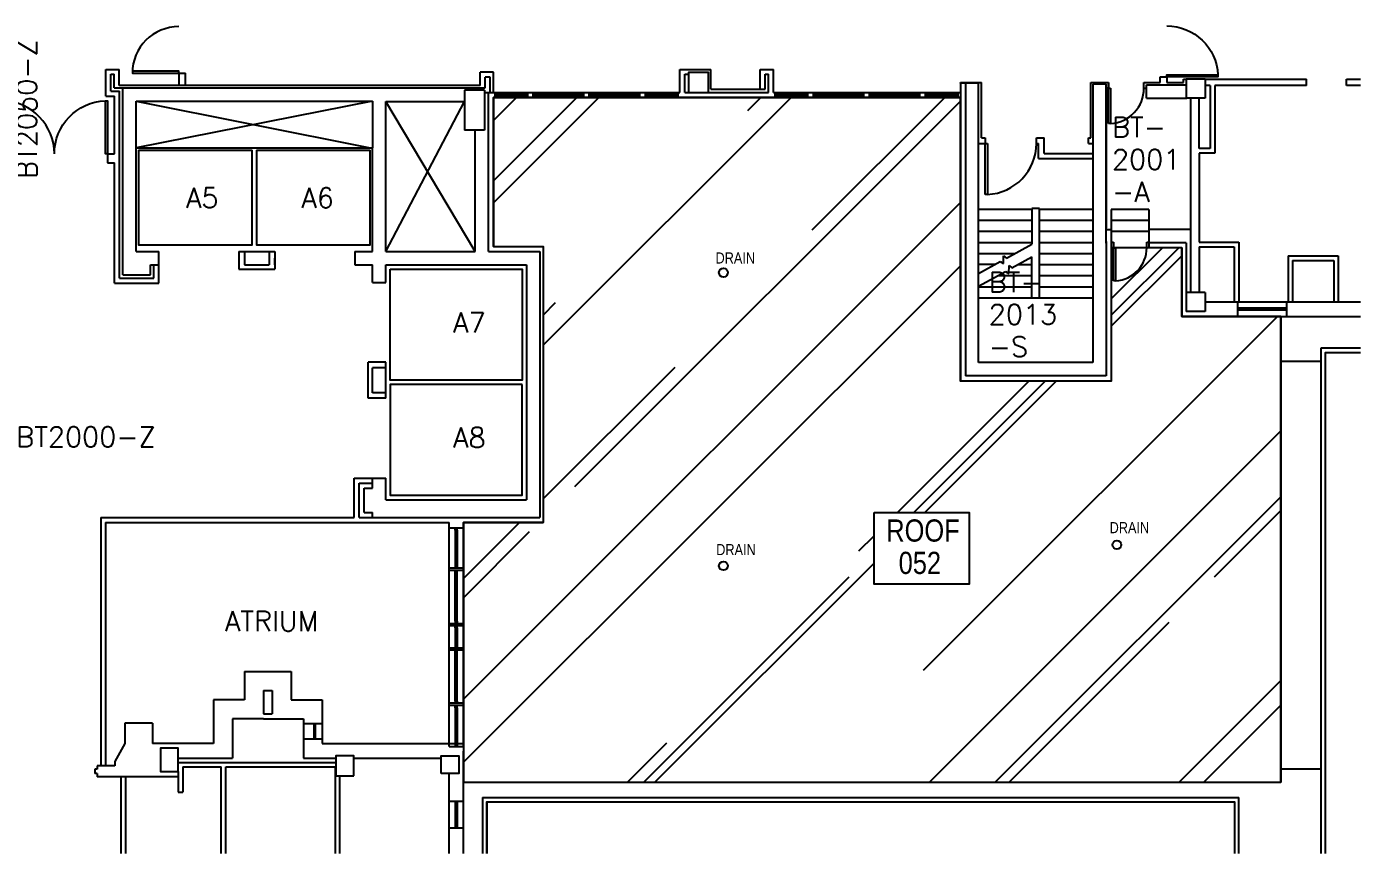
# Model space of a CAD drawing. Extents: x 2988 to 7122, y 18116 to 20102.
# Drawn here: x 4992 to 6194, y 18116 to 18862 of the extents above; entities that cross this region are included whole.
import ezdxf
from ezdxf.enums import TextEntityAlignment as Align

# ---------------------------------------------------------------- set-up
doc = ezdxf.new("R2010")
doc.units = 0
doc.header["$LTSCALE"] = 48
doc.header["$MEASUREMENT"] = 0
doc.layers.get('0').update_dxf_attribs({"linetype": 'CONTINUOUS'})
for name, color, linetype in [('ARDOOR', 7, 'CONTINUOUS'), ('ARROOMNO', 4, 'CONTINUOUS'), ('ARWALL', 7, 'CONTINUOUS'), ('COL', 14, 'CONTINUOUS'), ('EXROOF', 9, 'CONTINUOUS'), ('EXROOF_TEXT', 134, 'CONTINUOUS'), ('EXWALL', 8, 'CONTINUOUS'), ('EXWINDOW', 8, 'CONTINUOUS'), ('TXT', 4, 'CONTINUOUS')]:
    doc.layers.add(name, color=color, linetype=linetype)
doc.styles.add('ARIAL_NARROW', font='ARIALN.TTF', dxfattribs={"height": 17})
doc.styles.add('ROMANS', font='romans.shx', dxfattribs={"height": 18})

# ---------------------------------------------------------------- blocks, each defined once
blk = doc.blocks.new('COL2')
for p, q in [((-0.5, -0.5), (-0.5, 0.5)), ((-0.5, 0.5), (0.5, 0.5)), ((0.5, -0.5), (0.5, 0.5)), ((-0.5, -0.5), (0.5, -0.5))]:
    blk.add_line(p, q)
blk = doc.blocks.new('A$C08421CA5')
at = {"layer": 'ARDOOR', "flags": 128}
blk.add_lwpolyline([(42, 0), (42, 1.7), (0, 1.7), (0, 0)], close=True, dxfattribs=at)
at = {"layer": 'ARDOOR'}
blk.add_arc((42, 0), 42, 90, 180, dxfattribs=at)
blk = doc.blocks.new('A$C07827E4B')
at = {"layer": 'ARDOOR'}
for p, q in [((0, 0), (0, 46)), ((0, 46), (2, 46)), ((2, 46), (2, 0)), ((2, 46), (2, 0)), ((2, 0), (0, 0))]:
    blk.add_line(p, q, dxfattribs=at)
blk.add_arc((0, 46), 46, 272.4919, 0.0542, dxfattribs=at)
blk = doc.blocks.new('A$C257E382D')
at = {"layer": 'ARDOOR'}
for p, q in [((0, 0), (0, 30)), ((0, 30), (2, 30)), ((2, 30), (2, 0)), ((2, 0), (0, 0))]:
    blk.add_line(p, q, dxfattribs=at)
blk.add_arc((0, 29.9), 30, 273.8224, 0.1275, dxfattribs=at)
blk = doc.blocks.new('A$C267E6AE1')
at = {"layer": 'ARDOOR'}
for p, q in [((0, 0), (0, 32)), ((0, 32), (2, 32)), ((2, 32), (2, 0)), ((2, 32), (2, 0)), ((2, 0), (0, 0))]:
    blk.add_line(p, q, dxfattribs=at)
blk.add_arc((0, 31.9), 32, 273.5832, 0.112, dxfattribs=at)

msp = doc.modelspace()

# ---------------------------------------------------------------- hatches: boundary and pattern name
at = {"layer": 'EXROOF'}
h = msp.add_hatch(dxfattribs=at)
h.set_pattern_fill('AR-RROOF', color=256, scale=175, angle=45, style=0)
edge = h.paths.add_edge_path(flags=16)
edge.add_arc((5974.6, 18394.1), 4, 0, 360)
h.paths.add_polyline_path([(5755.7, 18423.4), (5841.5, 18423.4), (5841.5, 18358.6), (5755.7, 18358.6)], flags=16)
edge = h.paths.add_edge_path(flags=16)
edge.add_arc((5619.9, 18375.1), 4, 0, 360)
edge = h.paths.add_edge_path(flags=16)
edge.add_arc((5619.9, 18639.7), 4, 0, 360)
h.paths.add_polyline_path([(5385.5, 18212.2), (5385.5, 18180), (6122.5, 18180), (6122.5, 18559.7), (6122.5, 18600.2), (6033.1, 18600.2), (6033.1, 18662.2), (5969.5, 18662.2), (5969.5, 18541.7), (5833.5, 18541.7), (5833.5, 18797.7), (5412.5, 18797.7), (5412.5, 18663.3), (5457.3, 18663.3), (5457.3, 18414.3), (5385.5, 18414.3), (5385.5, 18214.7)])
edge = h.paths.add_edge_path(flags=17)
edge.add_line((5969.5, 18667.2), (5971.5, 18667.2))
edge.add_line((5971.5, 18667.2), (5971.5, 18662.2))
edge.add_line((5971.5, 18662.2), (5969.5, 18662.2))
edge.add_line((5969.5, 18662.2), (5973.5, 18662.2))
edge.add_line((5973.5, 18662.2), (5973.5, 18632.2))
edge.add_line((5973.5, 18632.2), (5971.5, 18632.2))
edge.add_line((5971.5, 18632.2), (5971.5, 18662.2))
edge.add_line((5971.5, 18662.2), (5973.5, 18662.2))
edge.add_line((5973.5, 18662.2), (5973.5, 18632.2))
edge.add_arc((5971.5, 18662.1), 30, 273.8224, 360.1275)
edge.add_line((6001.5, 18662.2), (6003.5, 18662.2))
edge.add_line((6003.5, 18662.2), (6001.5, 18662.2))
edge.add_line((6001.5, 18662.2), (6001.5, 18667.2))
edge.add_line((6001.5, 18667.2), (6003.5, 18667.2))
h.paths.add_polyline_path([(5965.6, 18402.1), (6006.2, 18402.1), (6006.2, 18417.1), (5965.6, 18417.1)], flags=24)
h.paths.add_polyline_path([(5610.9, 18382.3), (5651.5, 18382.3), (5651.5, 18397.3), (5610.9, 18397.3)], flags=24)
h.paths.add_polyline_path([(5610.3, 18645.4), (5651, 18645.4), (5651, 18660.4), (5610.3, 18660.4)], flags=24)

# ---------------------------------------------------------------- linework, layer by layer
at = {"layer": 'ARDOOR', "flags": 128}
for points in [[(6019.7, 18862.2, -0.401544), (6065.7, 18818.2), (6065.7, 18818.2), (6065.7, 18816.2), (6019.7, 18816.2), (6019.7, 18818.2), (6065.7, 18818.2)], [(5016.7, 18746.8, 0.402069), (4970.7, 18794.8), (4970.7, 18794.8), (4968.7, 18794.8), (4968.7, 18746.8), (4970.7, 18746.8), (4970.7, 18794.8)], [(5016.7, 18746.8, -0.402069), (5062.7, 18794.8), (5062.7, 18794.8), (5064.7, 18794.8), (5064.7, 18746.8), (5062.7, 18746.8), (5062.7, 18794.8)]]:
    msp.add_lwpolyline(points, format="xyb", dxfattribs=at)
at = {"layer": 'ARWALL', "linetype": 'CONTINUOUS'}
for p, q in [((5063, 18823.1), (5075, 18823.1)), ((5063, 18798.8), (5063, 18823.1)), ((5067.5, 18818.6), (5070.5, 18818.6)), ((5067.5, 18803.3), (5067.5, 18818.6)), ((5070.5, 18806.3), (5070.5, 18818.6)), ((5075, 18808.5), (5075, 18823.1)), ((5129, 18819.6), (5129, 18808.5)), ((5135, 18808.5), (5135, 18819.6)), ((5400.5, 18808.5), (5400.5, 18820.5)), ((5412.5, 18820.5), (5400.5, 18820.5)), ((5412.5, 18802.2), (5412.5, 18820.5)), ((5580.5, 18823.1), (5608.5, 18823.1)), ((5580.5, 18802.2), (5580.5, 18823.1)), ((5585, 18802.2), (5585, 18818.6)), ((5585, 18818.6), (5588.5, 18818.6)), ((5608.5, 18805.2), (5608.5, 18823.1)), ((5653, 18805.2), (5653, 18823.1)), ((5653, 18823.1), (5665, 18823.1)), ((5657.5, 18818.6), (5660.5, 18818.6)), ((5657.5, 18805.2), (5657.5, 18818.6)), ((5660.5, 18802.2), (5660.5, 18818.6)), ((5665, 18802.2), (5665, 18823.1)), ((5070.5, 18806.3), (5078.5, 18806.3)), ((5400.5, 18808.5), (5075, 18808.5)), ((5405, 18806.3), (5405, 18816)), ((5409.5, 18816), (5405, 18816)), ((5409.5, 18802.2), (5409.5, 18816)), ((5608.5, 18805.2), (5657.5, 18805.2)), ((5833.5, 18811.2), (5852.5, 18811.2)), ((5833.5, 18810.7), (5833.5, 18811.2)), ((5852.5, 18761.2), (5852.5, 18811.2)), ((5951, 18811.2), (5967, 18811.2)), ((5951, 18761.2), (5951, 18811.2)), ((5999, 18811.2), (6013.7, 18811.2)), ((6013.7, 18811.2), (6013.7, 18816.2)), ((6013.7, 18816.2), (6019.7, 18816.2)), ((6019.7, 18816.2), (6019.7, 18811.2)), ((6019.7, 18811.2), (6034.7, 18811.2)), ((6034.7, 18814.2), (6037.2, 18814.2)), ((6034.7, 18811.2), (6034.7, 18814.2)), ((6035.1, 18814.2), (6037.6, 18814.2)), ((6054.2, 18814.2), (6145.7, 18814.2)), ((6058.8, 18808.5), (6054.2, 18808.5)), ((6058.8, 18808.5), (6054.6, 18808.5)), ((6058.8, 18808.5), (6058.8, 18751.6)), ((6062.8, 18808.5), (6062.8, 18747.6)), ((6145.7, 18808.5), (6062.8, 18808.5)), ((6145.7, 18808.5), (6145.7, 18814.2)), ((6181.7, 18808.5), (6181.7, 18814.2)), ((6181.7, 18814.2), (6194.1, 18814.2)), ((6194.1, 18808.5), (6181.7, 18808.5)), ((5063, 18798.8), (5071, 18798.8)), ((5067.5, 18803.3), (5075.5, 18803.3)), ((5071, 18746.8), (5071, 18798.8)), ((5075.5, 18634.8), (5075.5, 18803.3)), ((6048.8, 18751.6), (6048.8, 18797.2)), ((5852.5, 18761.2), (5854, 18761.2)), ((5854, 18761.2), (5856, 18761.2)), ((5856, 18761.2), (5856, 18756.2)), ((5902, 18756.2), (5902, 18761.2)), ((5902, 18761.2), (5904, 18761.2)), ((5904, 18761.2), (5909, 18761.2)), ((5909, 18747.2), (5909, 18761.2)), ((5949, 18756.2), (5949, 18761.2)), ((5949, 18761.2), (5951, 18761.2)), ((5064.7, 18746.8), (5071, 18746.8)), ((5064.7, 18746.8), (5064.7, 18738.8)), ((5064.7, 18746.8), (5071, 18746.8)), ((5064.7, 18746.8), (5064.7, 18738.8)), ((5850, 18756.2), (5856, 18756.2)), ((5902, 18756.2), (5904, 18756.2)), ((5904, 18742.7), (5904, 18756.2)), ((5909, 18747.2), (5953, 18747.2)), ((5949, 18756.2), (5953, 18756.2)), ((6058.8, 18751.6), (6048.8, 18751.6)), ((6048.8, 18747.6), (6048.8, 18667.1)), ((6062.8, 18747.6), (6048.8, 18747.6)), ((5064.7, 18738.8), (5071, 18738.8)), ((5064.7, 18738.8), (5071, 18738.8)), ((5071, 18630.3), (5071, 18738.8)), ((5904, 18742.7), (5953, 18742.7)), ((6048.8, 18667.1), (6084.5, 18667.1)), ((6048.8, 18663.1), (6048.8, 18621.7)), ((6048.8, 18663.1), (6080.5, 18663.1)), ((6080.5, 18663.1), (6080.5, 18613.2)), ((6084.5, 18667.1), (6084.5, 18613.2)), ((5183, 18658.8), (5183, 18642.8)), ((5183, 18658.8), (5188, 18658.8)), ((5210.5, 18658.8), (5215.5, 18658.8)), ((5215.5, 18658.8), (5215.5, 18642.8)), ((5215.5, 18646.8), (5215.5, 18652.8)), ((6129, 18654.7), (6129, 18613.2)), ((6129, 18654.7), (6174.2, 18654.7)), ((6133, 18650.7), (6133, 18613.2)), ((6133, 18650.7), (6170.2, 18650.7)), ((6170.2, 18650.7), (6170.2, 18613.2)), ((6174.2, 18654.7), (6174.2, 18613.2)), ((5106.5, 18634.8), (5106.5, 18646.8)), ((5111, 18630.3), (5111, 18646.8)), ((5183, 18642.8), (5215.5, 18642.8)), ((5071, 18630.3), (5111, 18630.3)), ((5075.5, 18634.8), (5106.5, 18634.8)), ((5299.5, 18526.3), (5299.5, 18558.8)), ((5315.5, 18558.8), (5299.5, 18558.8)), ((5315.5, 18553.8), (5315.5, 18558.8)), ((5315.5, 18526.3), (5315.5, 18531.3)), ((5315.5, 18526.3), (5299.5, 18526.3)), ((5287, 18454.3), (5303.5, 18454.3)), ((5287, 18418.8), (5287, 18454.3)), ((5291.5, 18449.8), (5303.5, 18449.8)), ((5291.5, 18418.8), (5291.5, 18449.8)), ((5058.7, 18418.8), (5287, 18418.8)), ((5058.7, 18418.8), (5058.7, 18194.7)), ((5062.7, 18414.3), (5372.5, 18414.3)), ((5062.7, 18414.3), (5062.7, 18194.7)), ((5291.5, 18418.8), (5303.5, 18418.8)), ((5128.4, 18197.7), (5270.6, 18197.7)), ((5132.4, 18193.7), (5132.4, 18171)), ((5132.4, 18193.7), (5167.2, 18193.7)), ((5167.2, 18115.7), (5167.2, 18193.7)), ((5171.2, 18193.7), (5270.6, 18193.7)), ((5171.2, 18115.7), (5171.2, 18193.7)), ((5270.2, 18115.7), (5270.2, 18193.7)), ((5076.7, 18184.7), (5076.7, 18115.7)), ((5080.7, 18184.7), (5080.7, 18115.7)), ((5128.4, 18184.7), (5128.4, 18171)), ((5274.2, 18115.7), (5274.2, 18185.7)), ((5128.4, 18171), (5132.4, 18171))]:
    msp.add_line(p, q, dxfattribs=at)
at = {"layer": 'ARWALL'}
for p, q in [((5129, 18819.6), (5135, 18819.6)), ((5967, 18806.2), (5965, 18806.2)), ((5967, 18811.2), (5967, 18806.2)), ((5999, 18806.2), (5999, 18811.2)), ((5999, 18806.2), (6001.3, 18806.2)), ((5969.5, 18667.2), (5971.5, 18667.2)), ((5971.5, 18662.2), (5969.5, 18662.2)), ((5971.5, 18667.2), (5971.5, 18662.2)), ((6001.5, 18662.2), (6001.5, 18667.2)), ((6001.5, 18667.2), (6003.5, 18667.2)), ((6003.5, 18662.2), (6001.5, 18662.2))]:
    msp.add_line(p, q, dxfattribs=at)
at = {"layer": 'COL', "linetype": 'CONTINUOUS'}
msp.add_lwpolyline([(5606.5, 18802.2), (5606.5, 18820.2), (5588.5, 18820.2), (5588.5, 18802.2), (5606.5, 18802.2)], dxfattribs=at)
at = {"layer": 'COL'}
for points in [[(5128.4, 18189.7), (5128.4, 18210.7), (5112.4, 18210.7), (5112.4, 18189.7)], [(5128.4, 18189.7), (5128.4, 18210.7), (5112.4, 18210.7), (5112.4, 18189.7)], [(5128.4, 18189.7), (5128.4, 18210.7), (5112.4, 18210.7), (5112.4, 18189.7)], [(5286.6, 18185.7), (5286.6, 18203.7), (5270.6, 18203.7), (5270.6, 18185.7)], [(5365.3, 18187.7), (5365.3, 18203.7), (5381.3, 18203.7), (5381.3, 18187.7)]]:
    msp.add_lwpolyline(points, close=True, dxfattribs=at)
at = {"layer": 'EXROOF'}
msp.add_lwpolyline([(5385.5, 18212.2), (5385.5, 18180), (6122.5, 18180), (6122.5, 18180), (6122.5, 18559.7), (6122.5, 18600.2), (6033.1, 18600.2), (6033.1, 18662.2), (5969.5, 18662.2), (5969.5, 18541.7), (5833.5, 18541.7), (5833.5, 18797.7), (5412.5, 18797.7), (5412.5, 18663.3), (5457.3, 18663.3), (5457.3, 18414.3), (5385.5, 18414.3), (5385.5, 18214.7), (5385.5, 18212.2)], dxfattribs=at)
for centre in [(5619.9, 18639.7), (5974.6, 18394.1), (5619.9, 18375.1)]:
    msp.add_circle(centre, 4, dxfattribs=at)
at = {"layer": 'EXROOF_TEXT'}
msp.add_lwpolyline([(5755.7, 18423.4), (5841.5, 18423.4), (5841.5, 18358.6), (5755.7, 18358.6)], close=True, dxfattribs=at)
at = {"layer": 'EXWALL'}
for p, q in [((5078.5, 18806.3), (5405, 18806.3)), ((5078.5, 18637.8), (5078.5, 18806.3)), ((5833.5, 18810.7), (5833.5, 18541.7)), ((5838, 18810.7), (5838, 18546.7)), ((5850, 18558.7), (5850, 18810.7)), ((5953, 18809.7), (5953, 18558.7)), ((5965, 18809.7), (5965, 18679.7)), ((5965, 18666.2), (5965, 18809.2)), ((6001.3, 18797.2), (6001.3, 18809.2)), ((6001.3, 18809.2), (6037.2, 18809.2)), ((5090.5, 18794.3), (5301.5, 18752.3)), ((5303.5, 18794.3), (5090.5, 18752.3)), ((5090.5, 18794.3), (5303.5, 18794.3)), ((5303.5, 18794.3), (5303.5, 18752.3)), ((5396, 18658.8), (5315.5, 18794.1)), ((5315.5, 18794.1), (5386.5, 18794.1)), ((5315.5, 18658.8), (5386.5, 18794.1)), ((5315.5, 18658.8), (5315.5, 18794.1)), ((5404.5, 18802.2), (5580.5, 18802.2)), ((5408, 18658.8), (5408, 18802.2)), ((5412.5, 18797.7), (5833, 18797.7)), ((5412.5, 18663.3), (5412.5, 18797.7)), ((5585, 18802.2), (5588.5, 18802.2)), ((5606.5, 18802.2), (5660.5, 18802.2)), ((5665, 18802.2), (5833.5, 18802.2)), ((6001.3, 18797.2), (6037.6, 18797.2)), ((6041.1, 18797.2), (6041.1, 18621.7)), ((5396, 18658.8), (5396, 18768.3)), ((5090.5, 18752.3), (5303.5, 18752.3)), ((5092.5, 18750.3), (5195, 18750.3)), ((5199, 18750.3), (5301.5, 18750.3)), ((5303.5, 18658.8), (5303.5, 18752.3)), ((5850, 18697), (5898, 18697)), ((5905, 18697.5), (5898, 18697.5)), ((5898, 18697.5), (5898, 18665.5)), ((5905, 18616.5), (5905, 18697.5)), ((5905, 18697), (5953, 18697)), ((5850, 18687), (5898, 18687)), ((5905, 18687), (5953, 18687)), ((5850, 18677), (5898, 18677)), ((5905, 18677), (5953, 18677)), ((5965, 18678.7), (5969.5, 18678.7)), ((5090.5, 18658.8), (5090.5, 18664.8)), ((5303.5, 18658.8), (5303.5, 18664.8)), ((5412.5, 18663.3), (5457.3, 18663.3)), ((5457.3, 18663.3), (5457.3, 18414.3)), ((5850, 18667), (5898, 18667)), ((5875, 18652.7), (5898, 18665.5)), ((5905, 18667), (5953, 18667)), ((5965, 18667.7), (5965, 18546.7)), ((5969.5, 18662.2), (5969.5, 18541.7)), ((5090.5, 18658.8), (5111, 18658.8)), ((5090.5, 18658.8), (5111, 18658.8)), ((5111, 18646.8), (5111, 18658.8)), ((5188, 18658.8), (5188, 18646.8)), ((5188, 18658.8), (5210.5, 18658.8)), ((5210.5, 18658.8), (5210.5, 18646.8)), ((5287.5, 18658.8), (5303.5, 18658.8)), ((5287.5, 18658.8), (5287.5, 18646.8)), ((5287.5, 18658.8), (5303.5, 18658.8)), ((5315.5, 18658.8), (5396, 18658.8)), ((5408, 18658.8), (5454.5, 18658.8)), ((5454.5, 18658.8), (5454.5, 18418.8)), ((5850, 18657), (5882.6, 18657)), ((5850, 18638.8), (5869.3, 18649.6)), ((5869.3, 18649.6), (5872.4, 18647.8)), ((5872.4, 18647.8), (5872.5, 18654.7)), ((5872.5, 18654.7), (5875, 18652.7)), ((5879.8, 18644), (5898, 18654)), ((5898, 18616.5), (5898, 18654)), ((5905, 18657), (5953, 18657)), ((5078.5, 18637.8), (5103.5, 18637.8)), ((5103.5, 18637.8), (5103.5, 18646.8)), ((5103.5, 18646.8), (5111, 18646.8)), ((5188, 18646.8), (5210.5, 18646.8)), ((5287.5, 18646.8), (5303.5, 18646.8)), ((5303.5, 18630.8), (5303.5, 18646.8)), ((5315.5, 18630.8), (5315.5, 18646.8)), ((5315.5, 18646.8), (5442.5, 18646.8)), ((5315.5, 18630.8), (5315.5, 18646.8)), ((5442.5, 18646.8), (5442.5, 18434.8)), ((5864.6, 18647), (5850, 18647)), ((5850, 18627.4), (5874.2, 18640.8)), ((5867.2, 18637), (5898, 18637)), ((5874.2, 18640.8), (5877.3, 18639)), ((5877.3, 18639), (5877.4, 18646)), ((5877.4, 18646), (5879.8, 18644)), ((5885.2, 18647), (5898, 18647)), ((5905, 18647), (5953, 18647)), ((5905, 18637), (5953, 18637)), ((5303.5, 18630.8), (5315.5, 18630.8)), ((5850, 18627), (5898, 18627)), ((5905, 18627), (5953, 18627)), ((5850, 18617), (5898, 18617)), ((5905, 18616.5), (5898, 18616.5)), ((5905, 18617), (5953, 18617)), ((6054.2, 18613.2), (6194.1, 18613.2)), ((6054.6, 18613.2), (6154, 18613.2)), ((6033.1, 18600.2), (6194.1, 18600.2)), ((6122.5, 18600.2), (6122.5, 18180)), ((6158.7, 18115.7), (6158.7, 18571.7)), ((6158.7, 18571.7), (6194.1, 18571.7)), ((6162.7, 18115.7), (6162.7, 18567.7)), ((6162.7, 18567.7), (6194.1, 18567.7)), ((5315.5, 18553.8), (5303.5, 18553.8)), ((5303.5, 18531.3), (5303.5, 18553.8)), ((5315.5, 18531.3), (5315.5, 18553.8)), ((5315.5, 18531.3), (5315.5, 18553.8)), ((5315.5, 18531.3), (5303.5, 18531.3)), ((5296, 18445.3), (5303.5, 18445.3)), ((5296, 18423.3), (5296, 18445.3)), ((5303.5, 18454.3), (5315.5, 18454.3)), ((5303.5, 18445.3), (5303.5, 18454.3)), ((5303.5, 18454.3), (5315.5, 18454.3)), ((5315.5, 18434.8), (5315.5, 18454.3)), ((5315.5, 18434.8), (5442.5, 18434.8)), ((5296, 18423.3), (5303.5, 18423.3)), ((5303.5, 18418.8), (5303.5, 18423.3)), ((5303.5, 18418.8), (5372.5, 18418.8)), ((5372.5, 18418.8), (5454.5, 18418.8)), ((5372.5, 18212.2), (5372.5, 18414.3)), ((5385.5, 18414.3), (5457.3, 18414.3)), ((5385.5, 18212.2), (5385.5, 18414.3)), ((5188.2, 18279.7), (5188.2, 18254.2)), ((5188.2, 18279.7), (5230.2, 18279.7)), ((5230.2, 18279.7), (5230.2, 18254.2)), ((5188.2, 18254.2), (5160.2, 18254.2)), ((5160.2, 18254.2), (5160.2, 18214.7)), ((5205.2, 18262.7), (5213.2, 18262.7)), ((5205.2, 18262.7), (5205.2, 18241.7)), ((5213.2, 18262.7), (5213.2, 18241.7)), ((5230.2, 18254.2), (5258.2, 18254.2)), ((5258.2, 18254.2), (5258.2, 18214.7)), ((5205.2, 18241.7), (5213.2, 18241.7)), ((5105.2, 18233.2), (5080.2, 18233.2)), ((5080.2, 18233.2), (5080.2, 18214.7)), ((5080.2, 18229.7), (5080.2, 18214.7)), ((5105.2, 18233.2), (5105.2, 18214.7)), ((5205.2, 18237.2), (5177.2, 18237.2)), ((5177.2, 18237.2), (5177.2, 18201.7)), ((5205.2, 18237.2), (5241.2, 18237.2)), ((5241.2, 18237.2), (5241.2, 18201.7)), ((5241.2, 18233), (5258.2, 18233)), ((5250.7, 18233), (5250.7, 18219)), ((5251.2, 18233), (5251.2, 18219)), ((5251.7, 18233), (5251.7, 18219)), ((5241.2, 18219), (5258.2, 18219)), ((5080.2, 18214.7), (5071.2, 18198.7)), ((5160.2, 18214.7), (5105.2, 18214.7)), ((5258.2, 18214.7), (5385.5, 18214.7)), ((5372.5, 18212.2), (5385.5, 18212.2)), ((5385.5, 18212.2), (5385.5, 18184.5)), ((5385.5, 18115.7), (5385.5, 18208)), ((5055.2, 18191.7), (5053.2, 18191.7)), ((5053.2, 18191.7), (5053.2, 18187.7)), ((5055.2, 18194.7), (5055.2, 18191.7)), ((5071.2, 18194.7), (5055.2, 18194.7)), ((5071.2, 18198.7), (5071.2, 18194.7)), ((5128.4, 18201.7), (5177.2, 18201.7)), ((5241.2, 18201.7), (5270.6, 18201.7)), ((5243.7, 18201.7), (5270.2, 18201.7)), ((5286.6, 18201.7), (5365.3, 18201.7)), ((5055.2, 18187.7), (5053.2, 18187.7)), ((5055.2, 18187.7), (5055.2, 18184.7)), ((5128.4, 18184.7), (5055.2, 18184.7)), ((5074.7, 18184.7), (5058.7, 18184.7)), ((5128.4, 18189.7), (5128.4, 18184.7)), ((5372.5, 18115.7), (5372.5, 18187.7)), ((5402.7, 18166.1), (6084.7, 18166.1)), ((5402.7, 18166.1), (5402.7, 18115.7)), ((5406.7, 18162.1), (5406.7, 18115.7)), ((5406.7, 18162.1), (6080.7, 18162.1)), ((6084.7, 18115.7), (6084.7, 18166.1))]:
    msp.add_line(p, q, dxfattribs=at)
at = {"layer": 'EXWALL', "linetype": 'CONTINUOUS'}
for p, q in [((5850, 18810.7), (5833.5, 18810.7)), ((5965, 18809.7), (5953, 18809.7)), ((5090.5, 18658.8), (5090.5, 18794.3)), ((6003.5, 18696.7), (5969.5, 18696.7)), ((5969.5, 18696.7), (5969.5, 18662.2)), ((6003.5, 18696.7), (6003.5, 18662.2)), ((6003.5, 18686.7), (5969.5, 18686.7)), ((6003.5, 18676.7), (5969.5, 18676.7)), ((6041.1, 18678.7), (6003.5, 18678.7)), ((6033.1, 18662.2), (5969.5, 18662.2)), ((6037.2, 18666.7), (6003.5, 18666.7)), ((6033.1, 18662.2), (6033.1, 18600.2)), ((6033.1, 18661.7), (6033.1, 18600.2)), ((6037.2, 18666.7), (6037.2, 18621.7)), ((5953, 18558.7), (5850, 18558.7)), ((6122.5, 18559.7), (6158.7, 18559.7)), ((6122.8, 18559.7), (6158.7, 18559.7)), ((5969.5, 18541.7), (5833.5, 18541.7)), ((5965, 18546.7), (5838, 18546.7)), ((6122.5, 18192), (6158.7, 18192)), ((5385.5, 18180), (6122.5, 18180))]:
    msp.add_line(p, q, dxfattribs=at)
at = {"layer": 'EXWALL'}
for points in [[(5092.5, 18750.3), (5092.5, 18664.8), (5195, 18664.8), (5195, 18750.3)], [(5199, 18750.3), (5199, 18664.8), (5301.5, 18664.8), (5301.5, 18750.3)], [(6162.7, 18115.7), (6162.7, 18567.7), (6194.1, 18567.7)], [(5406.7, 18115.7), (5406.7, 18162.1), (6080.7, 18162.1), (6080.7, 18115.7)]]:
    msp.add_lwpolyline(points, dxfattribs=at)
for points in [[(5319.5, 18642.8), (5438.5, 18642.8), (5438.5, 18542.8), (5319.5, 18542.8)], [(5438.5, 18538.8), (5319.5, 18538.8), (5319.5, 18438.8), (5438.5, 18438.8)]]:
    msp.add_lwpolyline(points, close=True, dxfattribs=at)
at = {"layer": 'EXWINDOW'}
for p, q in [((5414, 18797.7), (5414, 18802.2)), ((5415, 18800.5), (5414, 18800.5)), ((5415, 18799.5), (5414, 18799.5)), ((5442.5, 18800.5), (5415, 18800.5)), ((5415, 18799.5), (5415, 18800.5)), ((5442.5, 18799.5), (5415, 18799.5)), ((5442.5, 18800.5), (5443.5, 18800.5)), ((5442.5, 18799.5), (5442.5, 18800.5)), ((5442.5, 18799.5), (5443.5, 18799.5)), ((5443.5, 18797.7), (5443.5, 18802.2)), ((5448.5, 18797.7), (5448.5, 18802.2)), ((5449.5, 18800.5), (5448.5, 18800.5)), ((5449.5, 18799.5), (5448.5, 18799.5)), ((5493, 18800.5), (5449.5, 18800.5)), ((5449.5, 18799.5), (5449.5, 18800.5)), ((5493, 18799.5), (5449.5, 18799.5)), ((5493, 18799.5), (5493, 18800.5)), ((5493, 18800.5), (5494, 18800.5)), ((5493, 18799.5), (5494, 18799.5)), ((5494, 18797.7), (5494, 18802.2)), ((5499, 18797.7), (5499, 18802.2)), ((5500, 18800.5), (5499, 18800.5)), ((5500, 18799.5), (5499, 18799.5)), ((5543.5, 18800.5), (5500, 18800.5)), ((5500, 18799.5), (5500, 18800.5)), ((5543.5, 18799.5), (5500, 18799.5)), ((5543.5, 18800.5), (5544.5, 18800.5)), ((5543.5, 18799.5), (5543.5, 18800.5)), ((5543.5, 18799.5), (5544.5, 18799.5)), ((5544.5, 18797.7), (5544.5, 18802.2)), ((5549.5, 18797.7), (5549.5, 18802.2)), ((5550.5, 18800.5), (5549.5, 18800.5)), ((5550.5, 18799.5), (5549.5, 18799.5)), ((5550.5, 18799.5), (5550.5, 18800.5)), ((5578, 18800.5), (5550.5, 18800.5)), ((5578, 18799.5), (5550.5, 18799.5)), ((5578, 18800.5), (5579, 18800.5)), ((5578, 18799.5), (5578, 18800.5)), ((5578, 18799.5), (5579, 18799.5)), ((5579, 18797.7), (5579, 18802.2)), ((5666.5, 18797.7), (5666.5, 18802.2)), ((5667.5, 18800.5), (5666.5, 18800.5)), ((5667.5, 18799.5), (5666.5, 18799.5)), ((5695, 18800.5), (5667.5, 18800.5)), ((5667.5, 18799.5), (5667.5, 18800.5)), ((5695, 18799.5), (5667.5, 18799.5)), ((5695, 18799.5), (5695, 18800.5)), ((5695, 18800.5), (5696, 18800.5)), ((5695, 18799.5), (5696, 18799.5)), ((5696, 18797.7), (5696, 18802.2)), ((5701, 18797.7), (5701, 18802.2)), ((5702, 18800.5), (5701, 18800.5)), ((5702, 18799.5), (5701, 18799.5)), ((5745.5, 18800.5), (5702, 18800.5)), ((5702, 18799.5), (5702, 18800.5)), ((5745.5, 18799.5), (5702, 18799.5)), ((5745.5, 18800.5), (5746.5, 18800.5)), ((5745.5, 18799.5), (5745.5, 18800.5)), ((5745.5, 18799.5), (5746.5, 18799.5)), ((5746.5, 18797.7), (5746.5, 18802.2)), ((5751.5, 18797.7), (5751.5, 18802.2)), ((5752.5, 18800.5), (5751.5, 18800.5)), ((5752.5, 18799.5), (5751.5, 18799.5)), ((5796, 18800.5), (5752.5, 18800.5)), ((5752.5, 18799.5), (5752.5, 18800.5)), ((5796, 18799.5), (5752.5, 18799.5)), ((5796, 18800.5), (5797, 18800.5)), ((5796, 18799.5), (5796, 18800.5)), ((5796, 18799.5), (5797, 18799.5)), ((5797, 18797.7), (5797, 18802.2)), ((5802, 18797.7), (5802, 18802.2)), ((5803, 18800.5), (5802, 18800.5)), ((5803, 18799.5), (5802, 18799.5)), ((5830.5, 18800.5), (5803, 18800.5)), ((5803, 18799.5), (5803, 18800.5)), ((5830.5, 18799.5), (5803, 18799.5)), ((5830.5, 18800.5), (5831.5, 18800.5)), ((5830.5, 18799.5), (5830.5, 18800.5)), ((5830.5, 18799.5), (5831.5, 18799.5)), ((5831.5, 18797.7), (5831.5, 18802.2)), ((6083.7, 18600.2), (6083.7, 18613.2)), ((6127.7, 18600.2), (6127.7, 18613.2)), ((6085.7, 18607.7), (6083.7, 18607.7)), ((6085.7, 18605.7), (6083.7, 18605.7)), ((6085.7, 18605.7), (6085.7, 18607.7)), ((6125.7, 18607.7), (6085.7, 18607.7)), ((6125.7, 18605.7), (6085.7, 18605.7)), ((6127.7, 18607.7), (6125.7, 18607.7)), ((6125.7, 18605.7), (6125.7, 18607.7)), ((6127.7, 18605.7), (6125.7, 18605.7)), ((5372.5, 18409.3), (5385.5, 18409.3)), ((5378, 18407.3), (5378, 18409.3)), ((5380, 18407.3), (5380, 18409.3)), ((5378, 18407.3), (5378, 18375.3)), ((5380, 18407.3), (5378, 18407.3)), ((5380, 18407.3), (5380, 18375.3)), ((5372.5, 18373.3), (5385.5, 18373.3)), ((5380, 18375.3), (5378, 18375.3)), ((5378, 18375.3), (5378, 18373.3)), ((5380, 18375.3), (5380, 18373.3)), ((5372.5, 18371.3), (5385.5, 18371.3)), ((5378, 18369.3), (5378, 18371.3)), ((5378, 18325.2), (5378, 18369.3)), ((5378, 18369.3), (5380, 18369.3)), ((5380, 18369.3), (5380, 18371.3)), ((5380, 18325.2), (5380, 18369.3)), ((5378, 18325.2), (5378, 18323.2)), ((5380, 18325.2), (5380, 18323.2)), ((5378, 18319.2), (5378, 18321.2)), ((5378, 18319.2), (5378, 18303.2)), ((5380, 18319.2), (5380, 18321.2)), ((5380, 18319.2), (5380, 18303.2)), ((5378, 18303.2), (5378, 18301.2)), ((5380, 18303.2), (5380, 18301.2)), ((5378, 18297.2), (5378, 18299.2)), ((5378, 18253.1), (5378, 18297.2)), ((5378, 18297.2), (5380, 18297.2)), ((5380, 18297.2), (5380, 18299.2)), ((5380, 18253.1), (5380, 18297.2)), ((5378, 18253.1), (5378, 18251.1)), ((5380, 18253.1), (5380, 18251.1)), ((5385.5, 18251.1), (5372.5, 18251.1)), ((5385.5, 18249.1), (5372.5, 18249.1)), ((5378, 18247.1), (5378, 18249.1)), ((5380, 18247.1), (5378, 18247.1)), ((5378, 18247.1), (5378, 18212.2)), ((5380, 18247.1), (5380, 18249.1)), ((5380, 18247.1), (5380, 18212.2)), ((5385.5, 18162.5), (5372.5, 18162.5)), ((5378, 18162.5), (5378, 18160.5)), ((5378, 18162.5), (5378, 18160.5)), ((5378, 18160.5), (5378, 18140.5)), ((5380, 18160.5), (5378, 18160.5)), ((5380, 18162.5), (5380, 18160.5)), ((5380, 18160.5), (5380, 18140.5)), ((5385.5, 18138.5), (5372.5, 18138.5)), ((5378, 18140.5), (5378, 18138.5)), ((5380, 18140.5), (5378, 18140.5)), ((5380, 18140.5), (5380, 18138.5))]:
    msp.add_line(p, q, dxfattribs=at)
at = {"layer": 'EXWINDOW', "linetype": 'CONTINUOUS'}
for p, q in [((5378, 18325.2), (5380, 18325.2)), ((5372.5, 18323.2), (5385.5, 18323.2)), ((5372.5, 18321.2), (5385.5, 18321.2)), ((5378, 18319.2), (5380, 18319.2)), ((5372.5, 18301.2), (5385.5, 18301.2)), ((5378, 18303.2), (5380, 18303.2)), ((5378, 18303.2), (5380, 18303.2)), ((5372.5, 18299.2), (5385.5, 18299.2)), ((5378, 18253.1), (5380, 18253.1))]:
    msp.add_line(p, q, dxfattribs=at)

# ---------------------------------------------------------------- block references
at = {"layer": 'ARDOOR'}
for name, p in [('A$C08421CA5', (5087, 18819.6)), ('A$C267E6AE1', (5967, 18774.2)), ('A$C07827E4B', (5856, 18710.2)), ('A$C257E382D', (5971.5, 18632.2))]:
    msp.add_blockref(name, p, dxfattribs=at)
at = {"layer": 'COL', "rotation": 180}
for p, xscale, yscale, zscale in [((6045.7, 18805.7), 17, 17, 16), ((5395.5, 18786.3), 18, 36, 18), ((6045.7, 18613.2), 17, 17, 17)]:
    msp.add_blockref('COL2', p, dxfattribs=dict(at, xscale=xscale, yscale=yscale, zscale=zscale))

# ---------------------------------------------------------------- texts
at = {"layer": 'ARROOMNO', "style": 'ROMANS'}
msp.add_text('BT2050-Z', height=18, rotation=90, dxfattribs=at).set_placement((5000.8, 18724.4))
for s, p in [('BT-', (5970.2, 18761.9)), ('2001', (5970.2, 18732.8)), ('-A', (5970.2, 18703.6)), ('A5', (5135.4, 18698.1)), ('A6', (5239.4, 18698.1)), ('BT-', (5859.1, 18622.1)), ('A7', (5376.2, 18585.8)), ('2013', (5859.1, 18593)), ('-S', (5859.1, 18563.8)), ('BT2000-Z', (4982.3, 18482.5)), ('A8', (5376.2, 18481.8))]:
    msp.add_text(s, height=18, dxfattribs=at).set_placement(p)
at = {"layer": 'EXROOF_TEXT', "style": 'ARIAL_NARROW'}
for s, p in [('ROOF', (5799.8, 18397)), ('052', (5797, 18367.8))]:
    msp.add_text(s, height=20, dxfattribs=at).set_placement(p, align=Align.CENTER)
for p in [(5630.6, 18652.9), (5985.9, 18409.6), (5631.2, 18389.8)]:
    msp.add_attdef('DRAIN', text='VTR', height=10, dxfattribs=at).set_placement(p, align=Align.MIDDLE)
at = {"layer": 'TXT', "style": 'ROMANS'}
msp.add_text('ATRIUM', height=18, dxfattribs=at).set_placement((5212.5, 18316.3), align=Align.CENTER)

doc.saveas('drawing.dxf')
